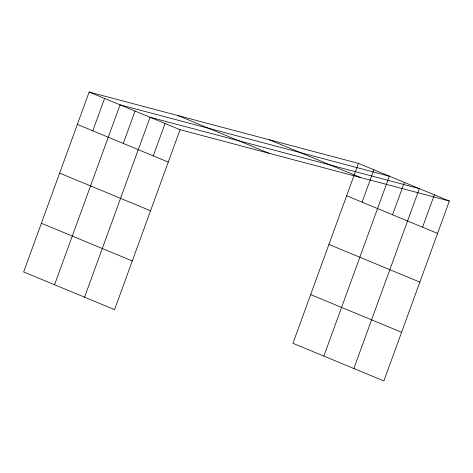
<?xml version="1.0" encoding="UTF-8"?>
<svg xmlns="http://www.w3.org/2000/svg" width="473" height="473" viewBox="0 0 473 473"><rect width="100%" height="100%" fill="white"/><g stroke="black" fill="none" stroke-linecap="round" stroke-linejoin="round"><path stroke-width="0.71" d="M358.422 163.38L89.137 92.04L23.65 271.957L114.578 309.62L180.059 129.703L449.35 201.043L383.863 380.96L292.941 343.297L358.422 163.38L449.35 201.043M92.809 130.82L104.592 98.443M54.566 284.764L120.047 104.846L389.338 176.187L323.851 356.104M123.27 143.437L135.053 111.06M84.572 297.192L150.053 117.274L419.344 188.615L353.857 368.532M153.276 155.865L165.059 123.488M362.099 202.16L373.883 169.783M392.56 214.772L404.344 182.401M422.566 227.2L434.35 194.829M269.557 139.837L360.485 177.499M178.002 115.583L268.924 153.246M346.638 195.757L437.566 233.414M89.137 92.04L180.059 129.703M77.353 124.417L168.276 162.079M328.918 244.446L419.847 282.103M59.628 173.106L150.556 210.769M310.66 294.608L401.589 332.271M41.37 223.268L132.298 260.93"/></g></svg>
